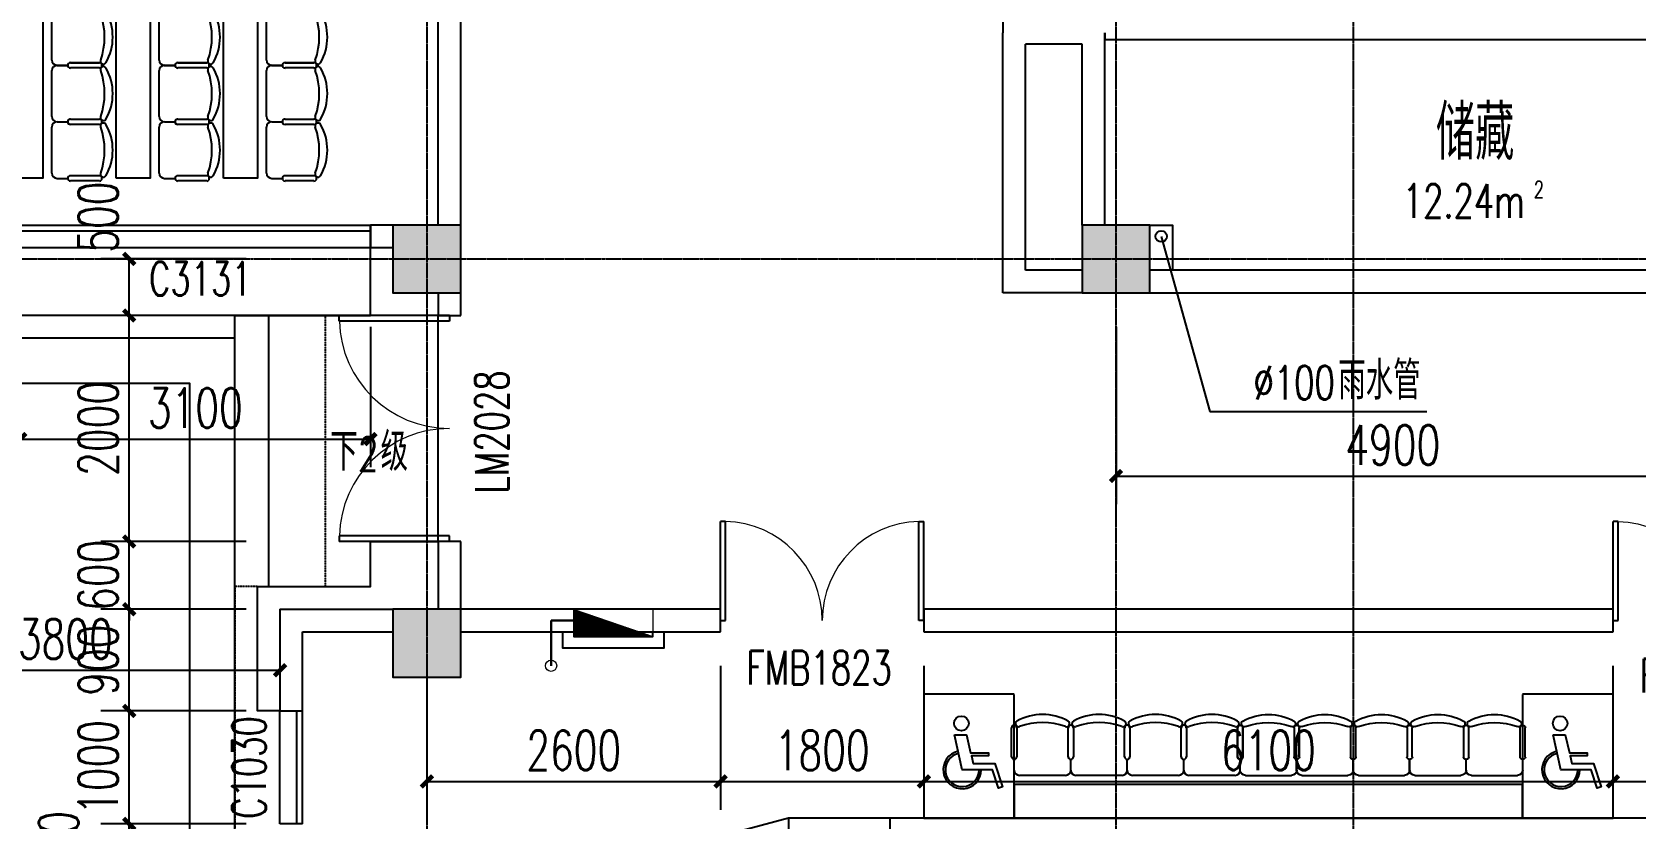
# Model space of a CAD drawing. Header units: millimetres. Extents: x 0 to 118900, y 0 to 84100.
# Drawn here: x 66603 to 80800, y 50635 to 57597 of the extents above; entities that cross this region are included whole.
import ezdxf

# ---------------------------------------------------------------- set-up
doc = ezdxf.new("R2010")
doc.units = ezdxf.units.MM
for name, pattern in [('DASH', [0.35, 0.25, -0.1]), ('DASHED2', [0.375, 0.25, -0.125]), ('DOTE', [2.42, 2, -0.2, 0.02, -0.2])]:
    doc.linetypes.add(name, pattern=pattern)
for name, color, linetype in [('COLUMN', 2, 'Continuous'), ('DIM_LEAD', 3, 'Continuous'), ('DIM_SYMB', 3, 'Continuous'), ('DOOR', 4, 'Continuous'), ('DOOR_FIRE_TEXT', 7, 'Continuous'), ('DOTE', 1, 'DOTE'), ('EVTR', 6, 'Continuous'), ('FACADE OUTER SKIN', 6, 'Continuous'), ('FUR', 36, 'Continuous'), ('PUB_DIM', 3, 'Continuous'), ('PUB_HATCH', 8, 'Continuous'), ('PUB_TEXT', 7, 'Continuous'), ('SEE', 5, 'Continuous'), ('SPACE', 7, 'Continuous'), ('STAIR', 201, 'Continuous'), ('SURFACE', 6, 'Continuous'), ('WALL', 2, 'Continuous'), ('WINDOW', 4, 'Continuous'), ('WINDOW_TEXT', 7, 'Continuous'), ('排水', 7, 'Continuous')]:
    doc.layers.add(name, color=color, linetype=linetype)
for name, color, linetype, lineweight in [('S-XIAO', 30, 'Continuous', 15), ('S-XP', 1, 'Continuous', 30), ('S-XP-lg', 30, 'Continuous', 15)]:
    doc.layers.add(name, color=color, linetype=linetype, lineweight=lineweight)
doc.styles.add('_TCH_DIM', font='SIMPLEX', dxfattribs={"bigfont": 'GBCBIG'})
doc.styles.add('_TCH_SPACE', font='SIMPLEX', dxfattribs={"height": 5, "bigfont": 'GBCBIG'})
doc.styles.add('_TCH_WINDOW', font='SIMPLEX', dxfattribs={"height": 3.5, "bigfont": 'GBCBIG'})
doc.styles.add('DIM_FONT', font='SIMPLEX', dxfattribs={"width": 0.7, "bigfont": 'GBCBIG'})
doc.dimstyles.new('_TCH_ARCH&&100', dxfattribs={"dimtxt": 350, "dimasz": 100, "dimexe": 250, "dimexo": 300, "dimgap": 100, "dimtad": 1, "dimdec": 0, "dimzin": 0, "dimdsep": 46, "dimtxsty": 'DIM_FONT', "dimblk": 'ARCHTICK', "dimcen": 0.09, "dimclrt": 7, "dimazin": 2, "dimtfac": 1, "dimtdec": 0, "dimtix": 1, "dimtmove": 2, "dimatfit": 3, "dimldrblk": 'ARCHTICK', "dimfxl": 1, "dimtolj": 1, "dimtzin": 0, "dimarcsym": 0})

# ---------------------------------------------------------------- blocks, each defined once
blk = doc.blocks.new('WATER PIPE 05')
at = {"layer": 'EVTR', "ltscale": 20}
blk.add_circle((567614, 853051), 50, dxfattribs=at)
at = {"layer": 'SURFACE', "ltscale": 20}
blk.add_lwpolyline([(567514, 853151), (567714, 853151), (567714, 852751)], dxfattribs=at)
blk = doc.blocks.new('XHS')
at = {"layer": 'S-XIAO', "linetype": 'Continuous'}
h = blk.add_hatch(dxfattribs=at)
h.set_pattern_fill('ANSI31', color=256, scale=10, style=0)
h.set_pattern_definition([(45.00000133, (30729.9762, 392116.5537), (-0.883883497, 0.883883456), [])])
h.paths.add_polyline_path([(-900, -160), (-200, -160), (-200, -400)])
blk.add_lwpolyline([(-900, -160), (-200, -160), (-200, -400), (-900, -400)], close=True, dxfattribs=at)
at = {"layer": 'S-XP'}
for p, q in [((0, 100), (0, -300)), ((0, -300), (-200, -300))]:
    blk.add_line(p, q, dxfattribs=at)
at = {"layer": 'S-XP-lg'}
blk.add_circle((0, 100), 50, dxfattribs=at)
blk = doc.blocks.new('disabled')
at = {"layer": 'SEE'}
blk.add_lwpolyline([(293520, 188861), (293520, 188967), (293681, 189004), (293681, 189162), (293708, 189162), (293708, 189011), (293774, 189026), (293774, 189218), (293983, 189285), (293994, 189250), (293831, 189198), (293831, 188929)], close=True, dxfattribs=at)
blk.add_circle((293420, 188922), 65, dxfattribs=at)
for radius in [168, 149]:
    blk.add_arc((293831, 188929), radius, 192.3174, 90, dxfattribs=at)
blk = doc.blocks.new('A$C2A1F14C1')
for p, q in [((0, -170), (0, 170)), ((39, 209), (117, 209)), ((137, 228), (351, 228)), ((351, 189), (137, 189)), ((39, -209), (117, -209)), ((137, -189), (351, -189)), ((351, -228), (137, -228))]:
    blk.add_line(p, q)
for centre, radius, start, end in [((39, 170), 39, 90, 180), ((137, 209), 19.5, 90, 270), ((351, 209), 19.5, 270, 90), ((381, 178), 21.9, 31.8908, 201.2393), ((-116, 0), 506, 340.4246, 19.5754), ((68, 0), 382, 330.2912, 29.7088), ((39, -170), 39, 180, 270), ((137, -209), 19.5, 90, 270), ((351, -209), 19.5, 270, 90), ((381, -178), 21.9, 158.7607, 328.1092)]:
    blk.add_arc(centre, radius, start, end)
blk = doc.blocks.new('AXIS-NET-07')
at = {"layer": 'DOTE'}
for p, q in [((777144, 1612362.8), (777144, 1540152.8)), ((783244, 1612362.8), (783244, 1540152.8)), ((785344, 1612362.8), (785344, 1540152.8)), ((716444, 1589852.8), (796044, 1589852.8))]:
    blk.add_line(p, q, dxfattribs=at)
blk = doc.blocks.new('80 SEATS')
at = {"layer": 'FUR'}
for points in [[(1068065, 1663756), (1068065, 1662256), (1067765, 1662256), (1067765, 1663756), (1068065, 1663756)], [(1069015, 1663756), (1069015, 1662256), (1068715, 1662256), (1068715, 1663756), (1069015, 1663756)], [(1069965, 1663756), (1069965, 1662256), (1069665, 1662256), (1069665, 1663756), (1069965, 1663756)], [(1070915, 1663756), (1070915, 1662256), (1070615, 1662256), (1070615, 1663756), (1070915, 1663756)], [(1071865, 1663756), (1071865, 1662256), (1071565, 1662256), (1071565, 1663756), (1071865, 1663756)], [(1072815, 1663756), (1072815, 1662256), (1072515, 1662256), (1072515, 1663756), (1072815, 1663756)], [(1073765, 1663756), (1073765, 1662256), (1073465, 1662256), (1073465, 1663756), (1073765, 1663756)], [(1074715, 1663756), (1074715, 1662256), (1074415, 1662256), (1074415, 1663756), (1074715, 1663756)], [(1075665, 1663756), (1075665, 1662256), (1075365, 1662256), (1075365, 1663756), (1075665, 1663756)], [(1077565, 1659332), (1077565, 1661379), (1076965, 1661379), (1076965, 1659332), (1077565, 1659332)], [(1069015, 1659356), (1069015, 1661356), (1068715, 1661356), (1068715, 1659356), (1069015, 1659356)], [(1069965, 1659356), (1069965, 1661356), (1069665, 1661356), (1069665, 1659356), (1069965, 1659356)], [(1070915, 1659356), (1070915, 1661356), (1070615, 1661356), (1070615, 1659356), (1070915, 1659356)], [(1071865, 1659356), (1071865, 1661356), (1071565, 1661356), (1071565, 1659356), (1071865, 1659356)], [(1072815, 1659356), (1072815, 1661356), (1072515, 1661356), (1072515, 1659356), (1072815, 1659356)], [(1073765, 1659356), (1073765, 1661356), (1073465, 1661356), (1073465, 1659356), (1073765, 1659356)], [(1074715, 1659356), (1074715, 1661356), (1074415, 1661356), (1074415, 1659356), (1074715, 1659356)], [(1075665, 1659356), (1075665, 1661356), (1075365, 1661356), (1075365, 1659356), (1075665, 1659356)], [(1069015, 1657456), (1069015, 1658456), (1068715, 1658456), (1068715, 1657456), (1069015, 1657456)], [(1069965, 1656956), (1069965, 1658456), (1069665, 1658456), (1069665, 1656956), (1069965, 1656956)], [(1070915, 1656956), (1070915, 1658456), (1070615, 1658456), (1070615, 1656956), (1070915, 1656956)], [(1071865, 1656956), (1071865, 1658456), (1071565, 1658456), (1071565, 1656956), (1071865, 1656956)], [(1072815, 1656956), (1072815, 1658456), (1072515, 1658456), (1072515, 1656956), (1072815, 1656956)], [(1073765, 1656956), (1073765, 1658456), (1073465, 1658456), (1073465, 1656956), (1073765, 1656956)], [(1074715, 1656956), (1074715, 1658456), (1074415, 1658456), (1074415, 1656956), (1074715, 1656956)], [(1075665, 1656956), (1075665, 1658456), (1075365, 1658456), (1075365, 1656956), (1075665, 1656956)]]:
    blk.add_lwpolyline(points, dxfattribs=at)
for points in [[(1077465, 1662794), (1078465, 1662794), (1078465, 1657917), (1077465, 1657917), (1076965, 1658417), (1076965, 1662294)], [(1078365, 1658356), (1078365, 1662356), (1078465, 1662356), (1078465, 1658356)]]:
    blk.add_lwpolyline(points, close=True, dxfattribs=at)
at = {"layer": 'SEE', "linetype": 'DASH'}
for p, q in [((1078465, 1658356), (1075117, 1664156)), ((1078465, 1662356), (1074976, 1656256))]:
    blk.add_line(p, q, dxfattribs=at)
at = {"layer": 'SEE'}
blk.add_lwpolyline([(1074765, 1658856), (1074765, 1658706), (1074365, 1658706), (1074365, 1659006), (1074765, 1659006), (1074765, 1658856), (1078365, 1659871), (1078365, 1657840)], close=True, dxfattribs=at)
at = {"layer": 'FUR', "extrusion": (0, 0, -1), "xscale": -1.198432564735413, "yscale": 1.198432445181377, "zscale": -1.198432564735413, "rotation": 180}
for p in [(-1067685, 1663506), (-1068635, 1663506), (-1069585, 1663506), (-1070535, 1663506), (-1071485, 1663506), (-1072435, 1663506), (-1073385, 1663506), (-1074335, 1663506), (-1075285, 1663506), (-1067685, 1663006), (-1068635, 1663006), (-1069585, 1663006), (-1070535, 1663006), (-1071485, 1663006), (-1072435, 1663006), (-1073385, 1663006), (-1074335, 1663006), (-1075285, 1663006), (-1067685, 1662506), (-1068635, 1662506), (-1069585, 1662506), (-1070535, 1662506), (-1071485, 1662506), (-1072435, 1662506), (-1073385, 1662506), (-1074335, 1662506), (-1075285, 1662506)]:
    blk.add_blockref('A$C2A1F14C1', p, dxfattribs=at)
at = {"layer": 'FUR', "xscale": -1.198432564735413, "yscale": 1.198432445181377, "zscale": 1.198432564735413}
for p in [(1068635, 1661106), (1069585, 1661106), (1070535, 1661106), (1071485, 1661106), (1072435, 1661106), (1073385, 1661106), (1074335, 1661106), (1075285, 1661106), (1068635, 1660606), (1069585, 1660606), (1070535, 1660606), (1071485, 1660606), (1072435, 1660606), (1073385, 1660606), (1074335, 1660606), (1075285, 1660606), (1068635, 1660106), (1069585, 1660106), (1070535, 1660106), (1071485, 1660106), (1072435, 1660106), (1073385, 1660106), (1074335, 1660106), (1075285, 1660106), (1068635, 1659629), (1069585, 1659629), (1070535, 1659629), (1071485, 1659629), (1072435, 1659629), (1073385, 1659629), (1074335, 1659629), (1075285, 1659629), (1068635, 1658206), (1069585, 1658206), (1070535, 1658206), (1071485, 1658206), (1072435, 1658206), (1073385, 1658206), (1074335, 1658206), (1075285, 1658206), (1068635, 1657706), (1069585, 1657706), (1070535, 1657706), (1071485, 1657706), (1072435, 1657706), (1073385, 1657706), (1074335, 1657706), (1075285, 1657706), (1069585, 1657206), (1070535, 1657206), (1071485, 1657206), (1072435, 1657206), (1073385, 1657206), (1074335, 1657206), (1075285, 1657206)]:
    blk.add_blockref('A$C2A1F14C1', p, dxfattribs=at)
blk = doc.blocks.new('$WINLIB2D$00000004')
at = {"color": 0}
for points in [[(-0.5, 0.5), (-0.5, -0.5)], [(-0.5, 0.5), (0.5, 0.5)], [(0.5, -0.5), (0.5, 0.5)], [(-0.5, 0.2406), (0.5, 0.2406)], [(-0.5, -0.5), (0.5, -0.5)]]:
    blk.add_lwpolyline(points, dxfattribs=at)
blk = doc.blocks.new('_FZH')
blk.add_lwpolyline([(-0.5, -0.5), (0.5, -0.5), (0.5, 0.5), (-0.5, 0.5)], close=True)
at = {"layer": 'PUB_HATCH'}
blk.add_solid([(-0.5, -0.5), (0.5, -0.5), (-0.5, 0.5), (0.5, 0.5)], dxfattribs=at)
blk = doc.blocks.new('$DorLib2D$00000002')
for p, q in [((-0.5, 0), (-0.5, 0.4875)), ((-0.475, 0.4875), (-0.5, 0.4875)), ((-0.475, 0), (-0.475, 0.4875)), ((0.475, 0), (0.475, 0.4875)), ((0.475, 0.4875), (0.5, 0.4875)), ((0.5, 0), (0.5, 0.4875)), ((-0.5, 0), (-0.475, 0)), ((0.5, 0), (0.475, 0))]:
    blk.add_line(p, q)
at = {"lineweight": 13}
for centre, start, end in [((-0.4875, 0), 0, 88.53072), ((0.4875, 0), 91.46928, 180)]:
    blk.add_arc(centre, 0.4875, start, end, dxfattribs=at)
blk = doc.blocks.new('_ArchTick')
at = {"color": 0, "linetype": 'ByBlock', "const_width": 0.4}
blk.add_lwpolyline([(-0.5, -0.5), (0.5, 0.5)], dxfattribs=at)
blk = doc.blocks.new('*D88')
at = {"layer": 'Defpoints', "color": 0, "transparency": 16777216}
for p in [(70098, 52290), (72697, 52290), (72697, 50966)]:
    blk.add_point(p, dxfattribs=at)
at = {"layer": 'PUB_DIM', "color": 0, "lineweight": -2, "transparency": 16777216}
for p, q in [((70098, 51990), (70098, 50716)), ((72697, 51990), (72697, 50716)), ((70098, 50966), (72697, 50966))]:
    blk.add_line(p, q, dxfattribs=at)
at = {"layer": 'PUB_DIM', "color": 0, "lineweight": -2, "transparency": 16777216, "xscale": 100, "yscale": 100, "zscale": 100, "rotation": 180}
blk.add_blockref('_ArchTick', (70098, 50966), dxfattribs=at)
at = {"layer": 'PUB_DIM', "color": 0, "lineweight": -2, "transparency": 16777216, "xscale": 100, "yscale": 100, "zscale": 100}
blk.add_blockref('_ArchTick', (72697, 50966), dxfattribs=at)
at = {"layer": 'PUB_DIM', "color": 7, "transparency": 16777216, "insert": (71398, 51241), "char_height": 350, "attachment_point": 5, "style": 'DIM_FONT'}
blk.add_mtext('\\A1;2600', dxfattribs=at)
blk = doc.blocks.new('*D89')
at = {"layer": 'Defpoints', "color": 0, "transparency": 16777216}
for p in [(72697, 52290), (74497, 52290), (74497, 50966)]:
    blk.add_point(p, dxfattribs=at)
at = {"layer": 'PUB_DIM', "color": 0, "lineweight": -2, "transparency": 16777216}
for p, q in [((72697, 51990), (72697, 50716)), ((74497, 51990), (74497, 50716)), ((72697, 50966), (74497, 50966))]:
    blk.add_line(p, q, dxfattribs=at)
at = {"layer": 'PUB_DIM', "color": 0, "lineweight": -2, "transparency": 16777216, "xscale": 100, "yscale": 100, "zscale": 100, "rotation": 180}
blk.add_blockref('_ArchTick', (72697, 50966), dxfattribs=at)
at = {"layer": 'PUB_DIM', "color": 0, "lineweight": -2, "transparency": 16777216, "xscale": 100, "yscale": 100, "zscale": 100}
blk.add_blockref('_ArchTick', (74497, 50966), dxfattribs=at)
at = {"layer": 'PUB_DIM', "color": 7, "transparency": 16777216, "insert": (73597, 51241), "char_height": 350, "attachment_point": 5, "style": 'DIM_FONT'}
blk.add_mtext('\\A1;1800', dxfattribs=at)
blk = doc.blocks.new('*D90')
at = {"layer": 'Defpoints', "color": 0, "transparency": 16777216}
for p in [(74497, 52290), (80597, 52290), (80597, 50966)]:
    blk.add_point(p, dxfattribs=at)
at = {"layer": 'PUB_DIM', "color": 0, "lineweight": -2, "transparency": 16777216}
for p, q in [((74497, 51990), (74497, 50716)), ((80597, 51990), (80597, 50716)), ((74497, 50966), (80597, 50966))]:
    blk.add_line(p, q, dxfattribs=at)
at = {"layer": 'PUB_DIM', "color": 0, "lineweight": -2, "transparency": 16777216, "xscale": 100, "yscale": 100, "zscale": 100, "rotation": 180}
blk.add_blockref('_ArchTick', (74497, 50966), dxfattribs=at)
at = {"layer": 'PUB_DIM', "color": 0, "lineweight": -2, "transparency": 16777216, "xscale": 100, "yscale": 100, "zscale": 100}
blk.add_blockref('_ArchTick', (80597, 50966), dxfattribs=at)
at = {"layer": 'PUB_DIM', "color": 7, "transparency": 16777216, "insert": (77547, 51241), "char_height": 350, "attachment_point": 5, "style": 'DIM_FONT'}
blk.add_mtext('\\A1;6100', dxfattribs=at)
blk = doc.blocks.new('*D91')
at = {"layer": 'Defpoints', "color": 0, "transparency": 16777216}
for p in [(80597, 52290), (82397, 52290), (82397, 50966)]:
    blk.add_point(p, dxfattribs=at)
at = {"layer": 'PUB_DIM', "color": 0, "lineweight": -2, "transparency": 16777216}
for p, q in [((80597, 51990), (80597, 50716)), ((82397, 51990), (82397, 50716)), ((80597, 50966), (82397, 50966))]:
    blk.add_line(p, q, dxfattribs=at)
at = {"layer": 'PUB_DIM', "color": 0, "lineweight": -2, "transparency": 16777216, "xscale": 100, "yscale": 100, "zscale": 100, "rotation": 180}
blk.add_blockref('_ArchTick', (80597, 50966), dxfattribs=at)
at = {"layer": 'PUB_DIM', "color": 0, "lineweight": -2, "transparency": 16777216, "xscale": 100, "yscale": 100, "zscale": 100}
blk.add_blockref('_ArchTick', (82397, 50966), dxfattribs=at)
at = {"layer": 'PUB_DIM', "color": 7, "transparency": 16777216, "insert": (81497, 51241), "char_height": 350, "attachment_point": 5, "style": 'DIM_FONT'}
blk.add_mtext('\\A1;1800', dxfattribs=at)
blk = doc.blocks.new('*D487')
at = {"layer": 'Defpoints', "color": 0, "transparency": 16777216}
for p in [(68798, 51951), (64998, 51290), (68798, 51290)]:
    blk.add_point(p, dxfattribs=at)
at = {"layer": 'PUB_DIM', "color": 0, "lineweight": -2, "transparency": 16777216}
for p, q in [((64998, 51590), (64998, 52201)), ((68798, 51590), (68798, 52201)), ((64998, 51951), (68798, 51951))]:
    blk.add_line(p, q, dxfattribs=at)
at = {"layer": 'PUB_DIM', "color": 0, "lineweight": -2, "transparency": 16777216, "xscale": 100, "yscale": 100, "zscale": 100, "rotation": 180}
blk.add_blockref('_ArchTick', (64998, 51951), dxfattribs=at)
at = {"layer": 'PUB_DIM', "color": 0, "lineweight": -2, "transparency": 16777216, "xscale": 100, "yscale": 100, "zscale": 100}
blk.add_blockref('_ArchTick', (68798, 51951), dxfattribs=at)
at = {"layer": 'PUB_DIM', "color": 7, "transparency": 16777216, "insert": (66898, 52226), "char_height": 350, "attachment_point": 5, "style": 'DIM_FONT'}
blk.add_mtext('\\A1;3800', dxfattribs=at)
blk = doc.blocks.new('*D186')
at = {"layer": 'Defpoints', "color": 0, "transparency": 16777216}
for p in [(76198, 55290), (81098, 55290), (81098, 53669)]:
    blk.add_point(p, dxfattribs=at)
at = {"layer": 'PUB_DIM', "color": 0, "lineweight": -2, "transparency": 16777216}
for p, q in [((76198, 54990), (76198, 53419)), ((81098, 54990), (81098, 53419)), ((76198, 53669), (81098, 53669))]:
    blk.add_line(p, q, dxfattribs=at)
at = {"layer": 'PUB_DIM', "color": 0, "lineweight": -2, "transparency": 16777216, "xscale": 100, "yscale": 100, "zscale": 100, "rotation": 180}
blk.add_blockref('_ArchTick', (76198, 53669), dxfattribs=at)
at = {"layer": 'PUB_DIM', "color": 0, "lineweight": -2, "transparency": 16777216, "xscale": 100, "yscale": 100, "zscale": 100}
blk.add_blockref('_ArchTick', (81098, 53669), dxfattribs=at)
at = {"layer": 'PUB_DIM', "color": 7, "transparency": 16777216, "insert": (78648, 53944), "char_height": 350, "attachment_point": 5, "style": 'DIM_FONT'}
blk.add_mtext('\\A1;4900', dxfattribs=at)
blk = doc.blocks.new('*D212')
at = {"layer": 'Defpoints', "color": 0, "transparency": 16777216}
for p in [(67463, 50590), (68798, 50590), (68798, 50190)]:
    blk.add_point(p, dxfattribs=at)
at = {"layer": 'PUB_DIM', "color": 0, "lineweight": -2, "transparency": 16777216}
for p, q in [((68498, 50590), (67213, 50590)), ((67463, 50190), (67463, 50590)), ((68498, 50190), (67213, 50190))]:
    blk.add_line(p, q, dxfattribs=at)
at = {"layer": 'PUB_DIM', "color": 0, "lineweight": -2, "transparency": 16777216, "xscale": 100, "yscale": 100, "zscale": 100}
for p, rotation in [((67463, 50590), 90), ((67463, 50190), 270)]:
    blk.add_blockref('_ArchTick', p, dxfattribs=dict(at, rotation=rotation))
at = {"layer": 'PUB_DIM', "color": 7, "transparency": 16777216, "insert": (66838, 50390), "char_height": 350, "attachment_point": 5, "rotation": 90, "style": 'DIM_FONT'}
blk.add_mtext('\\A1;400', dxfattribs=at)
blk = doc.blocks.new('*D213')
at = {"layer": 'Defpoints', "color": 0, "transparency": 16777216}
for p in [(67463, 51590), (68798, 51590), (68798, 50590)]:
    blk.add_point(p, dxfattribs=at)
at = {"layer": 'PUB_DIM', "color": 0, "lineweight": -2, "transparency": 16777216}
for p, q in [((67463, 51590), (67463, 51690)), ((68498, 51590), (67213, 51590)), ((67463, 50590), (67463, 51590)), ((68498, 50590), (67213, 50590)), ((67463, 50590), (67463, 50490))]:
    blk.add_line(p, q, dxfattribs=at)
at = {"layer": 'PUB_DIM', "color": 0, "lineweight": -2, "transparency": 16777216, "xscale": 100, "yscale": 100, "zscale": 100}
for p, rotation in [((67463, 51590), 270), ((67463, 50590), 90)]:
    blk.add_blockref('_ArchTick', p, dxfattribs=dict(at, rotation=rotation))
at = {"layer": 'PUB_DIM', "color": 7, "transparency": 16777216, "insert": (67188, 51090), "char_height": 350, "attachment_point": 5, "rotation": 90, "style": 'DIM_FONT'}
blk.add_mtext('\\A1;1000', dxfattribs=at)
blk = doc.blocks.new('*D559')
at = {"layer": 'Defpoints', "color": 0, "transparency": 16777216}
for p in [(67463, 52490), (68798, 52490), (68798, 51590)]:
    blk.add_point(p, dxfattribs=at)
at = {"layer": 'PUB_DIM', "color": 0, "lineweight": -2, "transparency": 16777216}
for p, q in [((68498, 52490), (67213, 52490)), ((67463, 51590), (67463, 52490)), ((68498, 51590), (67213, 51590))]:
    blk.add_line(p, q, dxfattribs=at)
at = {"layer": 'PUB_DIM', "color": 0, "lineweight": -2, "transparency": 16777216, "xscale": 100, "yscale": 100, "zscale": 100}
for p, rotation in [((67463, 52490), 90), ((67463, 51590), 270)]:
    blk.add_blockref('_ArchTick', p, dxfattribs=dict(at, rotation=rotation))
at = {"layer": 'PUB_DIM', "color": 7, "transparency": 16777216, "insert": (67188, 52040), "char_height": 350, "attachment_point": 5, "rotation": 90, "style": 'DIM_FONT'}
blk.add_mtext('\\A1;900', dxfattribs=at)
blk = doc.blocks.new('*D560')
at = {"layer": 'Defpoints', "color": 0, "transparency": 16777216}
for p in [(67463, 53090), (68798, 53090), (68798, 52490)]:
    blk.add_point(p, dxfattribs=at)
at = {"layer": 'PUB_DIM', "color": 0, "lineweight": -2, "transparency": 16777216}
for p, q in [((67463, 53090), (67463, 53190)), ((68498, 53090), (67213, 53090)), ((67463, 52490), (67463, 53090)), ((68498, 52490), (67213, 52490)), ((67463, 52490), (67463, 52390))]:
    blk.add_line(p, q, dxfattribs=at)
at = {"layer": 'PUB_DIM', "color": 0, "lineweight": -2, "transparency": 16777216, "xscale": 100, "yscale": 100, "zscale": 100}
for p, rotation in [((67463, 53090), 270), ((67463, 52490), 90)]:
    blk.add_blockref('_ArchTick', p, dxfattribs=dict(at, rotation=rotation))
at = {"layer": 'PUB_DIM', "color": 7, "transparency": 16777216, "insert": (67188, 52790), "char_height": 350, "attachment_point": 5, "rotation": 90, "style": 'DIM_FONT'}
blk.add_mtext('\\A1;600', dxfattribs=at)
blk = doc.blocks.new('*D561')
at = {"layer": 'Defpoints', "color": 0, "transparency": 16777216}
for p in [(67463, 55090), (68798, 55090), (68798, 53090)]:
    blk.add_point(p, dxfattribs=at)
at = {"layer": 'PUB_DIM', "color": 0, "lineweight": -2, "transparency": 16777216}
for p, q in [((68498, 55090), (67213, 55090)), ((67463, 53090), (67463, 55090)), ((68498, 53090), (67213, 53090))]:
    blk.add_line(p, q, dxfattribs=at)
at = {"layer": 'PUB_DIM', "color": 0, "lineweight": -2, "transparency": 16777216, "xscale": 100, "yscale": 100, "zscale": 100}
for p, rotation in [((67463, 55090), 90), ((67463, 53090), 270)]:
    blk.add_blockref('_ArchTick', p, dxfattribs=dict(at, rotation=rotation))
at = {"layer": 'PUB_DIM', "color": 7, "transparency": 16777216, "insert": (67188, 54090), "char_height": 350, "attachment_point": 5, "rotation": 90, "style": 'DIM_FONT'}
blk.add_mtext('\\A1;2000', dxfattribs=at)
blk = doc.blocks.new('*D562')
at = {"layer": 'Defpoints', "color": 0, "transparency": 16777216}
for p in [(67463, 55590), (68798, 55590), (68798, 55090)]:
    blk.add_point(p, dxfattribs=at)
at = {"layer": 'PUB_DIM', "color": 0, "lineweight": -2, "transparency": 16777216}
for p, q in [((68498, 55590), (67213, 55590)), ((67463, 55090), (67463, 55590)), ((68498, 55090), (67213, 55090))]:
    blk.add_line(p, q, dxfattribs=at)
at = {"layer": 'PUB_DIM', "color": 0, "lineweight": -2, "transparency": 16777216, "xscale": 100, "yscale": 100, "zscale": 100}
for p, rotation in [((67463, 55590), 90), ((67463, 55090), 270)]:
    blk.add_blockref('_ArchTick', p, dxfattribs=dict(at, rotation=rotation))
at = {"layer": 'PUB_DIM', "color": 7, "transparency": 16777216, "insert": (67188, 55960), "char_height": 350, "attachment_point": 5, "rotation": 90, "style": 'DIM_FONT'}
blk.add_mtext('\\A1;500', dxfattribs=at)
blk = doc.blocks.new('*D736')
at = {"layer": 'Defpoints', "color": 0, "transparency": 16777216}
for p in [(66498, 55290), (69598, 55290), (69598, 53996)]:
    blk.add_point(p, dxfattribs=at)
at = {"layer": 'PUB_DIM', "color": 0, "lineweight": -2, "transparency": 16777216}
for p, q in [((66498, 54990), (66498, 53746)), ((69598, 54990), (69598, 53746)), ((66498, 53996), (69598, 53996))]:
    blk.add_line(p, q, dxfattribs=at)
at = {"layer": 'PUB_DIM', "color": 0, "lineweight": -2, "transparency": 16777216, "xscale": 100, "yscale": 100, "zscale": 100, "rotation": 180}
blk.add_blockref('_ArchTick', (66498, 53996), dxfattribs=at)
at = {"layer": 'PUB_DIM', "color": 0, "lineweight": -2, "transparency": 16777216, "xscale": 100, "yscale": 100, "zscale": 100}
blk.add_blockref('_ArchTick', (69598, 53996), dxfattribs=at)
at = {"layer": 'PUB_DIM', "color": 7, "transparency": 16777216, "insert": (68048, 54271), "char_height": 350, "attachment_point": 5, "style": 'DIM_FONT'}
blk.add_mtext('\\A1;3100', dxfattribs=at)

msp = doc.modelspace()

# ---------------------------------------------------------------- linework, layer by layer
at = {"layer": 'DIM_LEAD'}
for p, q in [((76597.6, 55789.9), (77029, 54240.8)), ((77029, 54240.8), (78948, 54240.8))]:
    msp.add_line(p, q, dxfattribs=at)
at = {"layer": 'DIM_SYMB'}
msp.add_lwpolyline([(68997.6, 53889.9, 0, 0, 0), (68697.6, 53889.9, 80, 0, 0), (68397.6, 53889.9, 0, 0, 0)], format="xyseb", dxfattribs=at)
at = {"layer": 'DOOR'}
msp.add_line((70197.6, 53089.9), (70197.6, 55089.9), dxfattribs=at)
at = {"layer": 'EVTR', "ltscale": 20}
msp.add_lwpolyline([(68797.6, 51590), (68597.6, 51590), (68597.6, 52689.9), (69597.6, 52689.9), (69597.6, 53089.9), (70197.6, 53089.9)], dxfattribs=at)
at = {"layer": 'FACADE OUTER SKIN', "ltscale": 20}
msp.add_lwpolyline([(70197.6, 55089.9), (69597.6, 55089.9), (69597.6, 55689.9)], dxfattribs=at)
at = {"layer": 'FUR', "linetype": 'DASH'}
for points in [[(75297.5, 50639.9), (75297.5, 51739.9), (74497.5, 51739.9), (74497.5, 50639.9)], [(80597.5, 50639.9), (80597.5, 51739.9), (79797.5, 51739.9), (79797.5, 50639.9)]]:
    msp.add_lwpolyline(points, close=True, dxfattribs=at)
at = {"layer": 'FUR'}
msp.add_lwpolyline([(75297.5, 50639.9), (79797.5, 50639.9), (79797.5, 50939.9), (75297.5, 50939.9), (75297.5, 50639.9)], dxfattribs=at)
at = {"layer": 'SEE', "ltscale": 20}
msp.add_lwpolyline([(69597.6, 55089.9), (29597.6, 55089.9)], dxfattribs=at)
at = {"layer": 'SEE'}
msp.add_lwpolyline([(86597.6, 49353.7), (81797.5, 50639.9), (73297.5, 50639.9), (68997.6, 49487.7)], dxfattribs=at)
at = {"layer": 'SEE', "ltscale": 20}
msp.add_lwpolyline([(73297.6, 50359.9), (74197.6, 50359.9), (74197.6, 50639.9), (73297.6, 50639.9)], close=True, dxfattribs=at)
at = {"layer": 'STAIR', "linetype": 'DASHED2'}
for points in [[(68597.6, 52689.9), (68397.6, 52689.9), (68397.6, 37689.9), (87397.6, 37689.9), (87397.6, 55689.9), (86797.6, 55689.9)], [(69197.6, 55089.9), (69197.6, 52689.9)]]:
    msp.add_lwpolyline(points, dxfattribs=at)
at = {"layer": 'STAIR'}
for points in [[(68397.6, 52689.9), (68397.6, 55089.9)], [(68397.6, 55089.9), (69597.6, 55089.9)], [(68697.6, 52689.9), (68697.6, 55089.9)]]:
    msp.add_lwpolyline(points, dxfattribs=at)
at = {"layer": 'WALL'}
for p, q in [((70397.6, 55889.9), (70397.6, 63089.9)), ((70197.6, 55889.9), (70197.6, 62989.9)), ((75197.6, 58789.5), (75197.6, 57589.9)), ((75197.6, 55289.9), (75197.6, 57589.9)), ((76097.6, 55889.9), (76097.6, 57589.9)), ((76097.6, 57589.9), (76097.6, 57529.9)), ((82297.6, 57529.9), (76097.6, 57529.9)), ((75897.6, 57489.9), (75397.6, 57489.9)), ((75397.6, 55489.9), (75397.6, 57489.9)), ((75897.6, 55889.9), (75897.6, 57489.9)), ((69797.6, 55889.9), (69597.6, 55889.9)), ((69597.6, 55889.9), (69597.6, 55689.9)), ((69597.6, 55689.9), (69797.6, 55689.9)), ((75897.6, 55489.9), (75397.6, 55489.9)), ((81097.6, 55489.9), (76497.6, 55489.9)), ((70197.6, 55289.9), (70197.6, 55089.9)), ((70397.6, 55089.9), (70397.6, 55289.9)), ((75897.6, 55289.9), (75197.6, 55289.9)), ((76497.6, 55289.9), (81097.6, 55289.9)), ((70197.6, 55089.9), (70397.6, 55089.9)), ((70397.6, 53089.9), (70197.6, 53089.9)), ((70197.6, 53089.9), (70197.6, 52489.9)), ((70397.6, 52489.9), (70397.6, 53089.9)), ((68797.6, 52489.9), (69797.6, 52489.9)), ((68797.6, 52489.9), (68797.6, 51590)), ((72697.5, 52489.9), (70397.6, 52489.9)), ((72697.5, 52289.9), (72697.5, 52489.9)), ((80597.5, 52489.9), (74497.5, 52489.9)), ((74497.5, 52489.9), (74497.5, 52289.9)), ((80597.5, 52289.9), (80597.5, 52489.9)), ((68997.6, 52289.9), (69797.6, 52289.9)), ((68997.6, 51590), (68997.6, 52289.9)), ((70397.6, 52289.9), (72697.5, 52289.9)), ((74497.5, 52289.9), (80597.5, 52289.9)), ((68797.6, 51590), (68997.6, 51590))]:
    msp.add_line(p, q, dxfattribs=at)
for points in [[(71297.6, 52289.9), (71297.6, 52149.9), (72197.6, 52149.9), (72197.6, 52289.9)], [(71397.6, 52289.9), (71397.6, 52249.9), (72097.6, 52249.9), (72097.6, 52289.9)]]:
    msp.add_lwpolyline(points, dxfattribs=at)
at = {"layer": '排水'}
msp.add_lwpolyline([(70597.6, 30889.9), (29497.6, 30889.9), (29497.6, 54489.9), (67997.6, 54489.9), (67997.6, 37289.9), (87597.1, 37289.9), (87597.1, 76689.9), (61397.6, 76689.9), (61397.6, 76289.9), (87197.1, 76289.9), (87197.1, 37689.9), (68397.6, 37689.9), (68397.6, 54889.9), (29097.6, 54889.9), (29097.6, 51789.9)], dxfattribs=at)

# ---------------------------------------------------------------- block references
at = {"layer": 'COLUMN', "xscale": 600, "yscale": 600, "zscale": 600, "rotation": 270}
for p in [(70097.6, 55589.9), (76197.6, 55589.9), (70097.6, 52189.9)]:
    msp.add_blockref('_FZH', p, dxfattribs=at)
at = {"layer": 'DOOR'}
ref = msp.add_blockref('$DorLib2D$00000002', (70297.6, 54089.9), dxfattribs=dict(at, xscale=2000, yscale=2000, zscale=2000, rotation=90))
ref.add_attrib('A', 'LM2028', (70821.3, 53514.9), dxfattribs={"layer": 'WINDOW_TEXT', "ltscale": 20, "height": 297.5, "rotation": 90, "style": '_TCH_WINDOW', "width": 0.705882})
ref = msp.add_blockref('$DorLib2D$00000002', (73597.5, 52389.9), dxfattribs=dict(at, xscale=1800, yscale=1800, zscale=200))
ref.add_attrib('A', 'FMB1823', (72926.7, 51823.4), dxfattribs={"layer": 'DOOR_FIRE_TEXT', "ltscale": 20, "height": 297.5, "style": '_TCH_WINDOW', "width": 0.705882})
ref = msp.add_blockref('$DorLib2D$00000002', (81497.5, 52389.9), dxfattribs=dict(at, xscale=-1800, yscale=1800, zscale=200))
ref.add_attrib('A', 'FMB1823', (80835.7, 51753.6), dxfattribs={"layer": 'DOOR_FIRE_TEXT', "ltscale": 20, "height": 297.5, "style": '_TCH_WINDOW', "width": 0.705882})
at = {"layer": 'DOTE'}
msp.add_blockref('AXIS-NET-07', (-707046.5, -1534262.9), dxfattribs=at)
at = {"layer": 'FUR', "rotation": 270.0000000000172}
for p in [(-114092.7, 344900.2), (-108792.7, 344900.2)]:
    msp.add_blockref('disabled', p, dxfattribs=at)
at = {"layer": 'FUR', "xscale": 1.198432564735413, "yscale": 1.198432564735413, "zscale": 1.198432564735413, "rotation": 90}
for p in [(75547.5, 51020.2), (76047.5, 51020.2), (76547.5, 51020.2), (77047.5, 51020.2)]:
    msp.add_blockref('A$C2A1F14C1', p, dxfattribs=at)
at = {"layer": 'FUR', "extrusion": (0, 0, -1), "xscale": 1.198432564735413, "yscale": 1.198432564735413, "zscale": -1.198432564735413, "rotation": 90}
for p in [(-77547.5, 51020.2), (-78047.5, 51020.2), (-78547.5, 51020.2), (-79047.5, 51020.2), (-79547.5, 51020.2)]:
    msp.add_blockref('A$C2A1F14C1', p, dxfattribs=at)
at = {"layer": 'S-XIAO', "rotation": 180}
msp.add_blockref('XHS', (71197.6, 52089.9), dxfattribs=at)
at = {"layer": 'SEE', "rotation": 180}
msp.add_blockref('80 SEATS', (1136362.9, 1720059.4), dxfattribs=at)
at = {"layer": 'SURFACE'}
msp.add_blockref('WATER PIPE 05', (-491016, -797261.1), dxfattribs=at)
at = {"layer": 'WINDOW'}
ref = msp.add_blockref('$WINLIB2D$00000004', (68047.6, 55789.9), dxfattribs=dict(at, xscale=3100, yscale=200, zscale=3100))
ref.add_attrib('A', 'C3131', (67637.6, 55266.1), dxfattribs={"layer": 'WINDOW_TEXT', "ltscale": 20, "height": 297.5, "style": '_TCH_WINDOW', "width": 0.705882})
ref = msp.add_blockref('$WINLIB2D$00000004', (68897.6, 51090), dxfattribs=dict(at, xscale=1000, yscale=-200, zscale=1000, rotation=90.00000000004755))
ref.add_attrib('A', 'C1030', (68671.3, 50635), dxfattribs={"layer": 'WINDOW_TEXT', "ltscale": 20, "height": 297.5, "rotation": 90, "style": '_TCH_WINDOW', "width": 0.705882})

# ---------------------------------------------------------------- texts
at = {"layer": 'PUB_TEXT', "style": '_TCH_DIM'}
for s, height, p in [('雨水管', 337.59, (78165.4, 54345.8)), ('下', 337.6, (69242.6, 53714.9)), ('级', 337.6, (69688.3, 53714.9))]:
    msp.add_text(s, height=height, dxfattribs=at).set_placement(p)
at = {"layer": 'PUB_TEXT', "style": '_TCH_DIM', "width": 0.705882}
for s, p in [('%%c100', (77415.4, 54345.8)), ('2', (69488.3, 53714.9))]:
    msp.add_text(s, height=297.5, dxfattribs=at).set_placement(p)
at = {"layer": 'SPACE', "style": '_TCH_SPACE'}
msp.add_text('储藏', height=482.27, dxfattribs=at).set_placement((79029.3, 56466.9))
at = {"layer": 'SPACE', "style": '_TCH_SPACE', "width": 0.705882}
for s, height, p in [('12.24m', 297.5, (78736.2, 55955)), ('2', 148.8, (79896.2, 56130))]:
    msp.add_text(s, height=height, dxfattribs=at).set_placement(p)

# ---------------------------------------------------------------- dimensions: what is measured, and where the dimension line sits
at = {"layer": 'PUB_DIM'}
for base, p1, p2, picture, middle in [((67463.1, 55589.9), (68797.6, 55089.9), (68797.6, 55589.9), '*D562', (67188.1, 55959.9)), ((67463.1, 50590), (68797.6, 50190), (68797.6, 50590), '*D212', (66838.1, 50390))]:
    dim = msp.add_linear_dim(base=base, p1=p1, p2=p2, angle=90, dimstyle='_TCH_ARCH&&100', dxfattribs=at)
    dim.commit()
    dim.dimension.update_dxf_attribs({"geometry": picture, "text_midpoint": middle, "dimtype": 161})
for p1, p2, distance, picture, middle in [((66497.6, 55289.9), (69597.6, 55289.9), -1293.6, '*D736', (68047.6, 54271.3)), ((76197.6, 55289.9), (81097.6, 55289.9), -1620.8, '*D186', (78647.6, 53944.1)), ((68797.6, 53089.9), (68797.6, 55089.9), 1334.5, '*D561', (67188.1, 54089.9)), ((68797.6, 52489.9), (68797.6, 53089.9), 1334.5, '*D560', (67188.1, 52789.9)), ((68797.6, 51590), (68797.6, 52489.9), 1334.5, '*D559', (67188.1, 52039.9)), ((64997.6, 51289.9), (68797.6, 51289.9), 660.8, '*D487', (66897.6, 52225.7)), ((70097.6, 52289.9), (72697.5, 52289.9), -1323.7, '*D88', (71397.5, 51241.2)), ((72697.5, 52289.9), (74497.5, 52289.9), -1323.7, '*D89', (73597.5, 51241.2)), ((74497.5, 52289.9), (80597.5, 52289.9), -1323.7, '*D90', (77547.5, 51241.2)), ((80597.5, 52289.9), (82397.5, 52289.9), -1323.7, '*D91', (81497.5, 51241.2)), ((68797.6, 50590), (68797.6, 51590), 1334.5, '*D213', (67188.1, 51090))]:
    dim = msp.add_aligned_dim(p1=p1, p2=p2, distance=distance, dimstyle='_TCH_ARCH&&100', dxfattribs=at)
    dim.commit()
    dim.dimension.update_dxf_attribs({"geometry": picture, "text_midpoint": middle})

doc.saveas('drawing.dxf')
